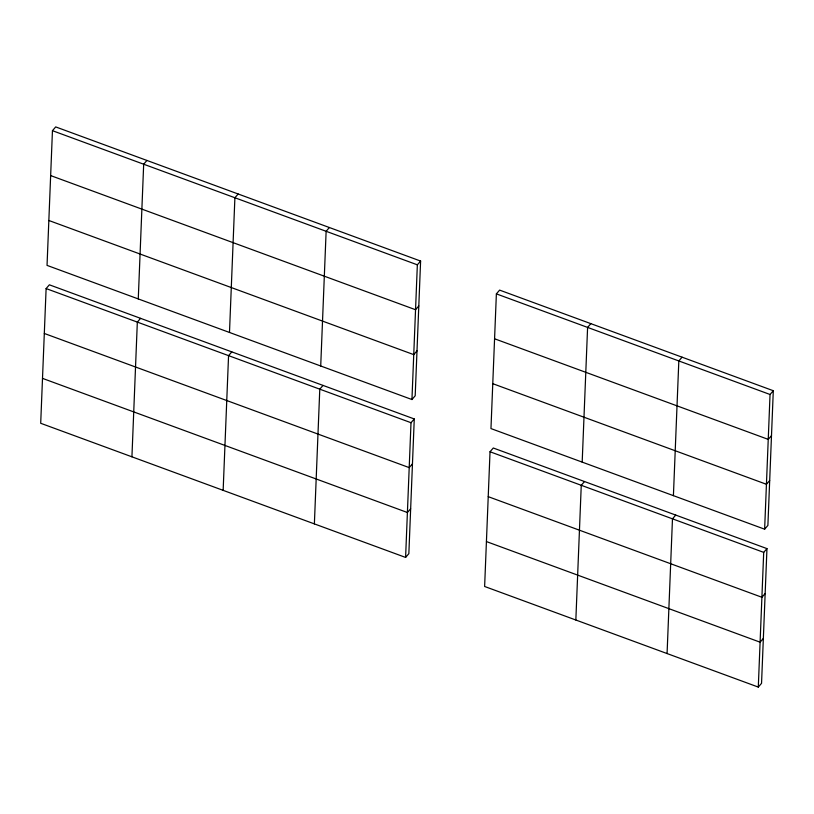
<?xml version="1.0" encoding="UTF-8"?>
<svg xmlns="http://www.w3.org/2000/svg" width="814" height="814" viewBox="0 0 814 814"><rect width="100%" height="100%" fill="white"/><g stroke="black" fill="none" stroke-linecap="round" stroke-linejoin="round"><path stroke-width="1.22" d="M46.113 288.563L40.7 423.28L405.596 557.427L408.852 553.662L414.265 418.956L49.369 284.808L46.113 288.563L411.009 422.71L414.265 418.956M52.452 130.678L47.039 265.384L411.945 399.532L415.191 395.777L420.604 261.06L55.708 126.913L52.452 130.678L417.348 264.825L420.604 261.06M131.929 456.817L137.332 322.1L140.588 318.345M138.268 298.921L143.681 164.214L146.927 160.45M223.148 490.354L228.561 355.637L231.817 351.882M229.487 332.458L234.9 197.751L238.156 193.986M314.377 523.89L319.78 389.173L323.036 385.419M320.716 365.995L326.129 231.288L329.375 227.523M405.596 557.427L411.009 422.71M411.945 399.532L417.348 264.825M490.028 451.76L484.625 586.477L758.292 687.087L761.548 683.322L766.961 548.616L493.284 448.005L490.028 451.76L763.705 552.37L766.961 548.616M496.377 293.874L490.964 428.581L764.631 529.192L767.887 525.437L773.3 390.72L499.623 290.11L496.377 293.874L770.044 394.485L773.3 390.72M575.844 620.014L581.257 485.297L584.513 481.542M582.183 462.118L587.596 327.411L590.852 323.646M667.073 653.55L672.476 518.833L675.732 515.079M673.412 495.655L678.825 360.948L682.071 357.183M758.292 687.087L763.705 552.37M764.631 529.192L770.044 394.485M418.803 305.962L415.547 309.727L50.651 175.58M417.002 350.875L413.746 354.629L48.84 220.482M412.464 463.858L409.208 467.612L44.312 333.465M410.653 508.76L407.407 512.515L42.501 378.368M771.499 435.632L768.243 439.387L494.566 338.777M769.688 480.535L766.442 484.289L492.765 383.679M765.16 593.518L761.904 597.273L488.227 496.662M763.349 638.42L760.103 642.185L486.426 541.575"/></g></svg>
